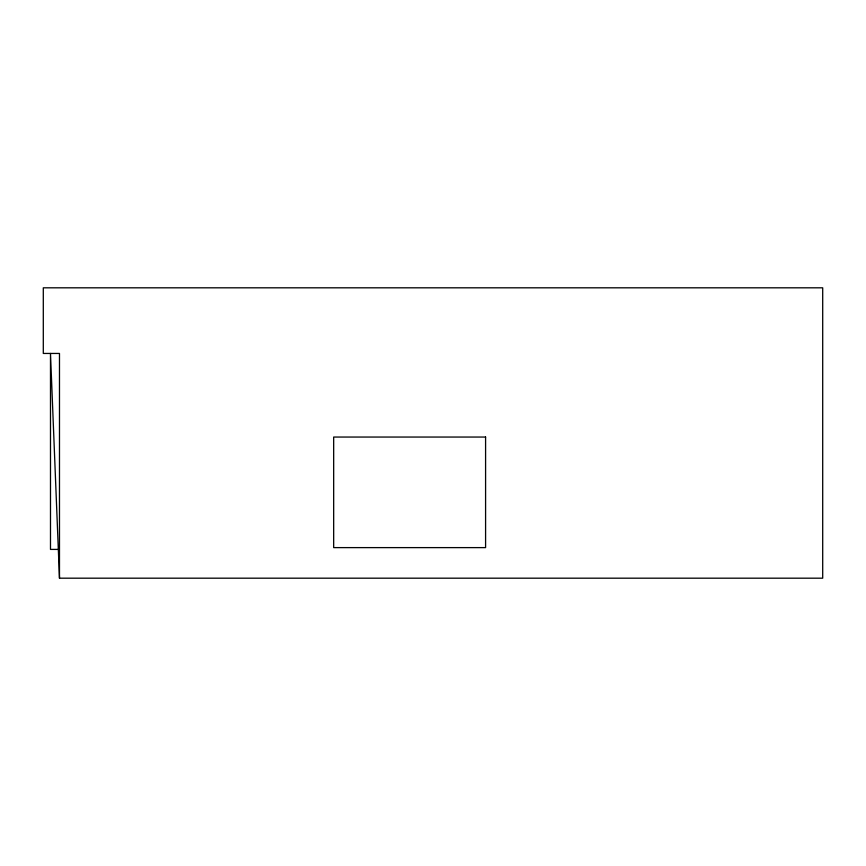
<?xml version="1.0" encoding="UTF-8"?>
<svg xmlns="http://www.w3.org/2000/svg" width="866" height="866" viewBox="0 0 866 866"><rect width="100%" height="100%" fill="white"/><g stroke="black" fill="none" stroke-linecap="round" stroke-linejoin="round"><path stroke-width="1.3" d="M58.607 549.412L50.488 549.412L50.488 353.447L59.483 578.185L822.7 578.185L822.7 287.815L43.3 287.815L43.3 353.447L59.483 353.447L59.483 578.185M485.588 437.049L333.67 437.049L333.67 547.615L485.588 547.615L485.588 437.049"/></g></svg>
